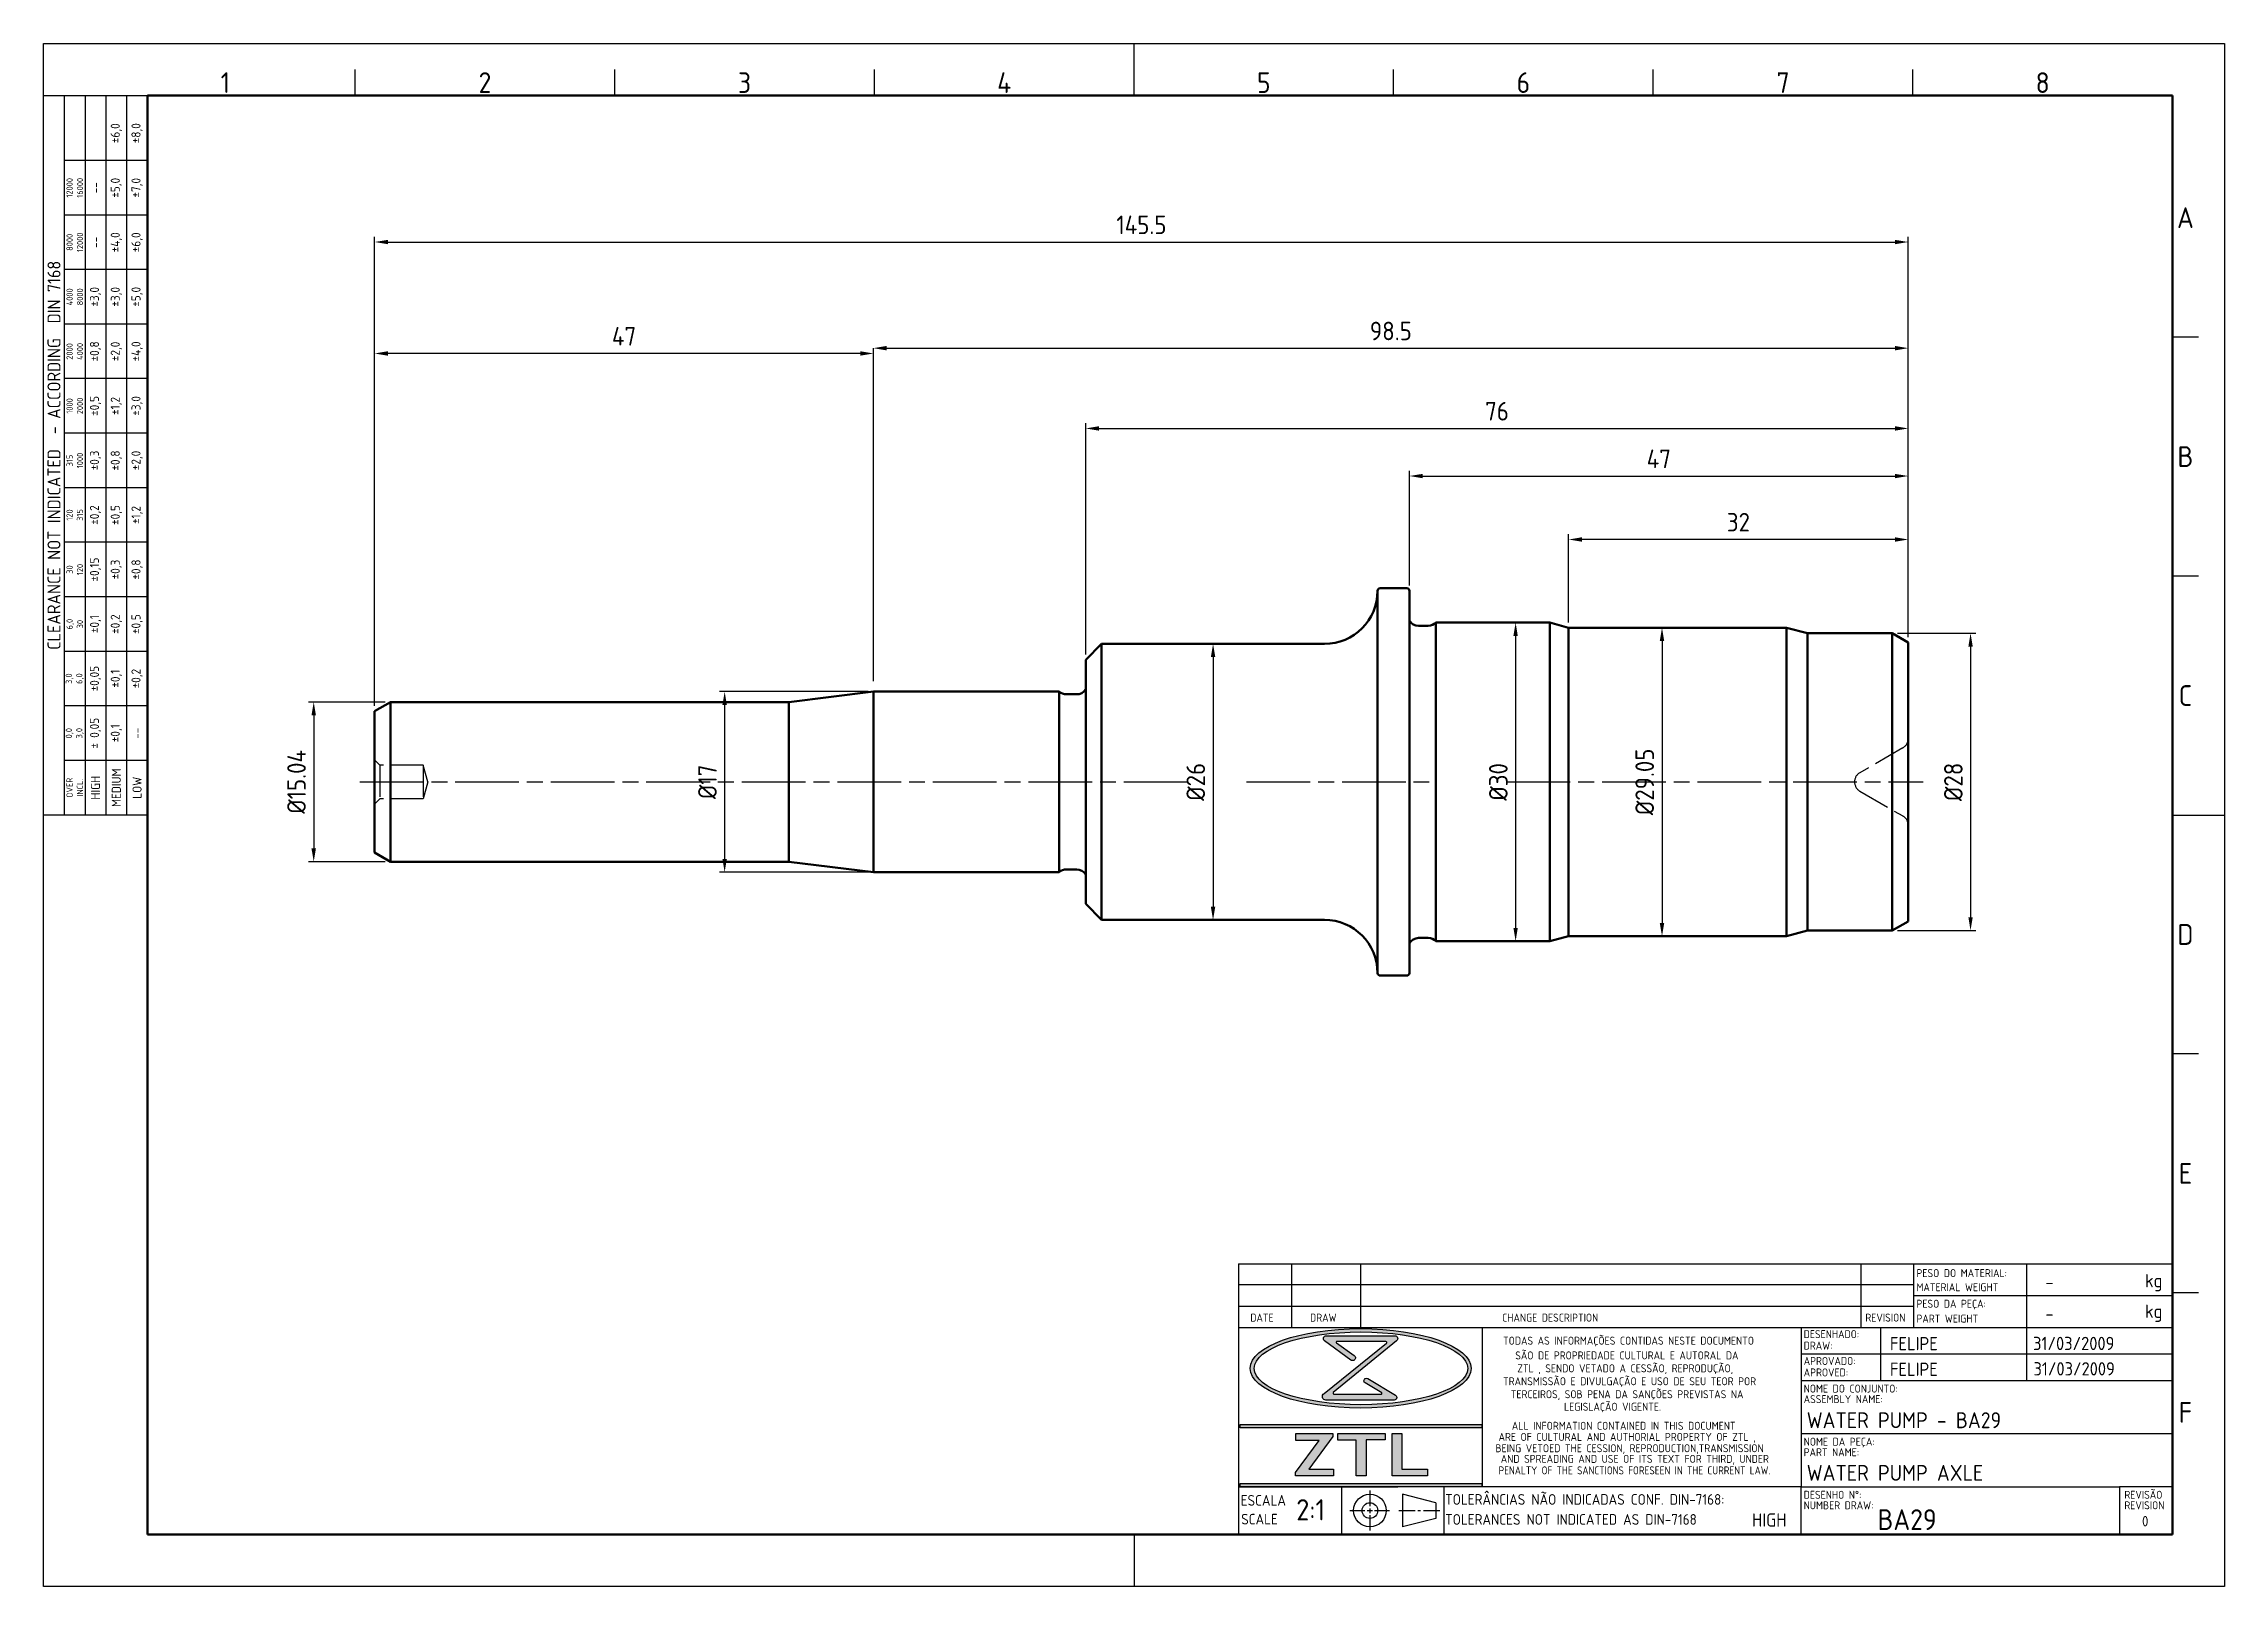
# Model space of a CAD drawing. Extents: x 0 to 205, y 0 to 145.
import ezdxf
from ezdxf.enums import TextEntityAlignment as Align

# ---------------------------------------------------------------- set-up
doc = ezdxf.new("R2010")
doc.units = 0
doc.header["$LTSCALE"] = 0.5
doc.linetypes.add('AM_ISO02W050', pattern=[7.5, 6, -1.5])
doc.linetypes.add('AM_ISO08W050', pattern=[18, 12, -1.5, 3, -1.5])
doc.layers.get('0').update_dxf_attribs({"linetype": 'CONTINUOUS'})
doc.layers.get('Defpoints').update_dxf_attribs({"linetype": 'CONTINUOUS'})
for name, color, linetype, lineweight in [('AM_0', 7, 'CONTINUOUS', 50), ('AM_3', 6, 'AM_ISO02W050', 25), ('AM_5', 3, 'CONTINUOUS', 25), ('AM_7', 4, 'AM_ISO08W050', 25), ('AM_8', 1, 'CONTINUOUS', 25), ('AM_BOR', 7, 'CONTINUOUS', 50)]:
    doc.layers.add(name, color=color, linetype=linetype, lineweight=lineweight)
doc.styles.add('ACISOTS', font='isocp.shx', dxfattribs={"height": 1})
doc.styles.get("Standard").update_dxf_attribs({"font": 'ISOCP.SHX'})
doc.dimstyles.new('AM_ISO', dxfattribs={"dimtxt": 3.5, "dimasz": 2.5, "dimexe": 1, "dimexo": 1, "dimgap": 1.5, "dimtad": 1, "dimdsep": 46, "dimtxsty": 'Standard', "dimcen": 0, "dimclrd": 256, "dimclre": 256, "dimclrt": 2, "dimadec": 0, "dimazin": 2, "dimtp": 0.1, "dimtm": 0.1, "dimtfac": 0.71, "dimtdec": 3, "dimtmove": 0, "dimatfit": 3, "dimfxl": 1, "dimlwd": -1, "dimlwe": -1, "dimarcsym": 0})

# ---------------------------------------------------------------- blocks, each defined once
blk = doc.blocks.new('A3 ZTL')
for p, q in [((19.57, 280.82), (19.57, 9.78)), ((401.17, 280.82), (19.57, 280.82)), ((401.17, 9.78), (401.17, 280.82)), ((19.57, 9.78), (401.17, 9.78))]:
    blk.add_line(p, q)
at = {"layer": 'AM_BOR', "color": 135, "lineweight": 25}
for p, q in [((0, 0), (0, 290.61)), ((0, 290.61), (410.96, 290.61)), ((205.48, 280.82), (205.48, 290.61)), ((410.96, 290.61), (410.96, 0)), ((58.71, 280.82), (58.71, 285.71)), ((107.63, 280.82), (107.63, 285.71)), ((156.56, 280.82), (156.56, 285.71)), ((254.4, 280.82), (254.4, 285.71)), ((303.33, 280.82), (303.33, 285.71)), ((352.25, 280.82), (352.25, 285.71)), ((3.91, 145.3), (3.91, 280.82)), ((7.83, 280.82), (7.83, 145.3)), ((11.74, 280.82), (11.74, 145.3)), ((15.66, 145.3), (15.66, 280.82)), ((19.57, 268.59), (3.91, 268.59)), ((19.57, 258.32), (3.91, 258.32)), ((19.57, 248.04), (3.91, 248.04)), ((19.57, 237.77), (3.91, 237.77)), ((406.07, 235.32), (401.17, 235.32)), ((19.57, 227.5), (3.91, 227.5)), ((19.57, 217.22), (3.91, 217.22)), ((19.57, 206.95), (3.91, 206.95)), ((19.57, 196.67), (3.91, 196.67)), ((406.07, 190.31), (401.17, 190.31)), ((19.57, 186.4), (3.91, 186.4)), ((19.57, 176.13), (3.91, 176.13)), ((19.57, 165.85), (3.91, 165.85)), ((19.57, 155.58), (3.91, 155.58)), ((401.17, 145.3), (410.96, 145.3)), ((406.07, 100.29), (401.17, 100.29)), ((406.07, 55.28), (401.17, 55.28)), ((205.48, 9.78), (205.48, 0)), ((410.96, 0), (0, 0))]:
    blk.add_line(p, q, dxfattribs=at)
blk.add_lwpolyline([(19.57, 145.3), (0, 145.3), (0, 280.82), (19.57, 280.82)], close=True, dxfattribs=at)
at = {"layer": 'AM_BOR', "color": 135, "lineweight": 25, "style": 'ACISOTS'}
for s, p in [('1', (34.25, 283.27)), ('2', (83.17, 283.27)), ('3', (132.09, 283.27)), ('4', (181.02, 283.27)), ('5', (229.94, 283.27)), ('6', (278.86, 283.27)), ('7', (327.79, 283.27)), ('8', (376.71, 283.27)), ('A', (403.62, 257.83)), ('B', (403.62, 212.82)), ('C', (403.62, 167.81)), ('D', (403.62, 122.8)), ('E', (403.62, 77.79)), ('F', (403.62, 32.78))]:
    blk.add_text(s, height=3.91, dxfattribs=at).set_placement(p, align=Align.MIDDLE)
at = {"layer": 'AM_BOR', "color": 135, "lineweight": 25, "attachment_point": 5, "rotation": 90}
for s, insert, char_height, width in [('±6,0', (13.7, 273.73), 1.712, 10.274), ('±8,0', (17.61, 273.73), 1.712, 10.274), ('12000\\P16000', (5.87, 263.45), 1.174, 10.274), ('--', (9.78, 263.45), 1.712, 10.274), ('±5,0', (13.7, 263.45), 1.712, 10.274), ('±7,0', (17.61, 263.45), 1.712, 10.274), ('8000\\P12000', (5.87, 253.18), 1.174, 10.274), ('±4,0', (13.7, 253.18), 1.712, 10.274), ('±6,0', (17.61, 253.18), 1.712, 10.274), ('--', (9.78, 253.18), 1.712, 10.274), ('{\\Fisocp.shx|c0;CLEARANCE NOT INDICATED  - ACCORDING  DIN 7168}', (1.96, 213.06), 2.4462, 135.5186), ('4000\\P8000', (5.87, 242.91), 1.174, 10.274), ('±3,0', (9.78, 242.91), 1.712, 10.274), ('±3,0', (13.7, 242.91), 1.712, 10.274), ('±5,0', (17.61, 242.91), 1.712, 10.274), ('±0,8', (9.78, 232.63), 1.712, 10.274), ('±2,0', (13.7, 232.63), 1.712, 10.274), ('±4,0', (17.61, 232.63), 1.712, 10.274), ('2000\\P4000', (5.87, 232.63), 1.174, 10.274), ('1000\\P2000', (5.87, 222.36), 1.174, 10.274), ('±0,5', (9.78, 222.36), 1.712, 10.274), ('±1,2', (13.7, 222.36), 1.712, 10.274), ('±3,0', (17.61, 222.36), 1.712, 10.274), ('±0,3', (9.78, 212.08), 1.712, 10.274), ('±0,8', (13.7, 212.08), 1.712, 10.274), ('±2,0', (17.61, 212.08), 1.712, 10.274), ('315\\P1000', (5.87, 212.08), 1.174, 10.274), ('120\\P315', (5.87, 201.81), 1.174, 10.274), ('±0,2', (9.78, 201.81), 1.712, 10.274), ('±0,5', (13.7, 201.81), 1.712, 10.274), ('±1,2', (17.61, 201.81), 1.712, 10.274), ('±0,15', (9.78, 191.54), 1.712, 10.274), ('±0,3', (13.7, 191.54), 1.712, 10.274), ('±0,8', (17.61, 191.54), 1.712, 10.274), ('30\\P120', (5.87, 191.54), 1.174, 10.274), ('6,0\\P30', (5.87, 181.26), 1.174, 10.274), ('±0,1', (9.78, 181.26), 1.712, 10.274), ('±0,2', (13.7, 181.26), 1.712, 10.274), ('±0,5', (17.61, 181.26), 1.712, 10.274), ('±0,05', (9.78, 170.99), 1.712, 10.274), ('±0,2', (17.61, 170.99), 1.712, 10.274), ('3,0\\P6,0', (5.87, 170.99), 1.174, 10.274), ('±0,1', (13.7, 170.99), 1.712, 10.274), ('0,0\\P3,0', (5.87, 160.71), 1.174, 10.274), ('± 0,05', (9.78, 160.71), 1.712, 10.274), ('\\pt4.69206;±0,1', (13.7, 160.71), 1.7123, 10.274), ('--', (17.61, 160.71), 1.712, 10.274), ('{\\Fisocp.shx|c0;OVER\\PINCL.}', (5.87, 150.44), 1.1742, 10.274), ('HIGH', (9.78, 150.44), 1.712, 10.274), ('MEDIUM', (13.7, 150.44), 1.712, 10.274), ('LOW', (17.61, 150.44), 1.712, 10.274)]:
    blk.add_mtext(s, dxfattribs=dict(at, insert=insert, char_height=char_height, width=width))
blk = doc.blocks.new('LEGENDAZTL')
at = {"layer": 'AM_8'}
h = blk.add_hatch(color=135, dxfattribs=at)
edge = h.paths.add_edge_path()
edge.add_ellipse((23.01, 31.29), major_axis=(20.82, 0), ratio=0.359907, start_angle=191.4592, end_angle=452.8175)
edge.add_ellipse((23.01, 31.29), major_axis=(20.82, 0), ratio=0.359907, start_angle=92.8175, end_angle=191.4592)
edge = h.paths.add_edge_path(flags=16)
edge.add_ellipse((23.07, 31.29), major_axis=(20.11, 0), ratio=0.340664, start_angle=93.067, end_angle=371.4592)
edge.add_ellipse((23.07, 31.29), major_axis=(20.11, 0), ratio=0.340664, start_angle=11.4592, end_angle=93.067)
h = blk.add_hatch(color=135, dxfattribs=at)
edge = h.paths.add_edge_path()
edge.add_line((27.86, 36.04), (16.14, 26.55))
edge.add_arc((16.46, 25.96), 0.662, 118.1409, 270)
edge.add_line((16.46, 25.3), (29.34, 25.3))
edge.add_arc((29.33, 25.79), 0.488, 271.9685, 418.9108)
edge.add_line((29.58, 26.21), (24.36, 29.35))
edge.add_arc((24.11, 28.95), 0.475, 58.6682, 238.8052)
edge.add_line((23.87, 28.54), (26.98, 26.65))
edge.add_arc((26.92, 26.56), 0.12, -90, 54.6545, ccw=False)
edge.add_line((26.92, 26.44), (17.93, 26.44))
edge.add_arc((17.96, 26.6), 0.167, 129.2364, 260.8226, ccw=False)
edge.add_line((17.86, 26.73), (29.79, 36.47))
edge.add_arc((29.47, 36.9), 0.529, 306.0702, 450)
edge.add_line((29.47, 37.43), (16.54, 37.43))
edge.add_arc((16.52, 36.92), 0.513, 87.7272, 233.7471)
edge.add_line((16.21, 36.5), (21.18, 32.86))
edge.add_arc((21.5, 33.28), 0.527, 232.4714, 414.7334)
edge.add_line((21.81, 33.71), (18.46, 36.07))
edge.add_arc((18.53, 36.2), 0.144, 90, 242.5235, ccw=False)
edge.add_line((18.53, 36.35), (27.78, 36.35))
edge.add_arc((27.75, 36.17), 0.176, -50.9964, 80.7655, ccw=False)
for points in [[(0.28, 20.1), (45.87, 20.1), (45.87, 20.7), (0.28, 20.7)], [(10.71, 11.65), (10.71, 11.05), (17.9, 11.05), (17.9, 12.32), (13.24, 12.32), (17.77, 18.44), (17.77, 19.04), (10.78, 19.04), (10.78, 17.71), (15.21, 17.71)], [(18.7, 17.78), (22.17, 17.78), (22.17, 11.05), (24.07, 11.05), (24.07, 17.84), (27.63, 17.84), (27.63, 19.04), (18.7, 19.04)], [(35.62, 11.02), (35.62, 12.32), (30.79, 12.32), (30.79, 19.04), (28.93, 19.04), (28.93, 11.02)], [(45.87, 9.6), (0.28, 9.6), (0.28, 9), (45.87, 9)]]:
    blk.add_hatch(color=135, dxfattribs=at).paths.add_polyline_path(points)
at = {"layer": 'AM_8', "color": 135}
for p, q in [((0, 51), (176, 51)), ((0, 51), (0, 0)), ((10, 51), (10, 39)), ((23, 51), (23, 39)), ((117.25, 51), (117.25, 39)), ((127.25, 39), (127.25, 51)), ((148.5, 51), (148.5, 45)), ((176, 0), (176, 51)), ((127.25, 47), (0, 47)), ((0, 43), (127.25, 43)), ((127.25, 45), (176, 45)), ((148.5, 45), (148.5, 39)), ((0, 39), (106, 39)), ((16.54, 37.43), (29.47, 37.43)), ((45.93, 39), (45.93, 9)), ((106, 39), (106, 20)), ((106, 39), (176, 39)), ((121, 39), (121, 29)), ((148.5, 39), (148.5, 29)), ((106, 34), (176, 34)), ((106, 29), (176, 29)), ((0.28, 20.1), (0.28, 20.7)), ((0.28, 20.7), (45.87, 20.7)), ((45.87, 20.7), (45.87, 20.1)), ((45.87, 20.1), (0.28, 20.1)), ((10.71, 11.65), (15.21, 17.71)), ((10.78, 17.71), (10.78, 19.04)), ((10.78, 19.04), (17.77, 19.04)), ((15.21, 17.71), (10.78, 17.71)), ((17.77, 18.44), (13.24, 12.32)), ((17.77, 19.04), (17.77, 18.44)), ((18.7, 17.78), (18.7, 19.04)), ((18.7, 19.04), (27.63, 19.04)), ((22.17, 17.78), (18.7, 17.78)), ((22.17, 11.05), (22.17, 17.78)), ((24.07, 17.84), (24.07, 11.05)), ((27.63, 17.84), (24.07, 17.84)), ((27.63, 19.04), (27.63, 17.84)), ((28.93, 11.02), (28.93, 19.04)), ((28.93, 19.04), (30.79, 19.04)), ((30.79, 19.04), (30.79, 12.32)), ((106, 20), (106, 9)), ((106, 19), (176, 19)), ((0, 9), (30, 9)), ((106, 9), (0, 9)), ((0.28, 9.6), (45.87, 9.6)), ((0.28, 9), (0.28, 9.6)), ((45.87, 9), (0.28, 9)), ((10.71, 11.05), (10.71, 11.65)), ((17.9, 11.05), (10.71, 11.05)), ((13.24, 12.32), (17.9, 12.32)), ((17.9, 12.32), (17.9, 11.05)), ((19.43, 9), (19.43, 0)), ((24.07, 11.05), (22.17, 11.05)), ((24.76, 8.28), (24.76, 5.31)), ((35.62, 11.02), (28.93, 11.02)), ((30.79, 12.32), (35.62, 12.32)), ((35.62, 12.32), (35.62, 11.02)), ((38.69, 9), (38.69, 0)), ((45.87, 9.6), (45.87, 9)), ((106, 0), (106, 9)), ((106, 9), (166, 9)), ((176, 9), (166, 9)), ((166, 9), (166, 0)), ((21, 4.5), (23.83, 4.5)), ((24.25, 4.5), (25.25, 4.5)), ((24.76, 4.9), (24.76, 4.01)), ((25.63, 4.5), (28.44, 4.5)), ((30.22, 4.5), (33.31, 4.5)), ((37.19, 5.98), (30.9, 7.58)), ((30.9, 7.58), (30.9, 1.42)), ((33.79, 4.5), (34.29, 4.5)), ((34.86, 4.5), (37.92, 4.5)), ((37.19, 5.98), (37.19, 3.02)), ((0, 0), (176, 0)), ((24.76, 3.61), (24.76, 0.72)), ((37.19, 3.02), (30.9, 1.42))]:
    blk.add_line(p, q, dxfattribs=at)
blk.add_lwpolyline([(16.54, 37.43), (29.47, 37.43, -0.726075), (29.79, 36.47), (17.86, 26.73, 0.646844), (17.93, 26.44), (26.92, 26.44, 0.730915), (26.98, 26.65), (23.87, 28.54, -1.001197), (24.36, 29.35), (29.58, 26.21, -0.746343), (29.34, 25.3), (16.46, 25.3, -0.780296), (16.14, 26.55), (27.86, 36.04, 0.647932), (27.78, 36.35), (18.53, 36.35, 0.78497), (18.46, 36.07), (21.81, 33.71, -1.019937), (21.18, 32.86), (16.21, 36.5, -0.740095), (16.54, 37.43, -0.257794)], format="xyb", dxfattribs=at)
for radius in [3.08, 1.48]:
    blk.add_circle((24.76, 4.5), radius, dxfattribs=at)
for centre, major_axis, ratio in [((23.01, 31.29), (-20.82, 0), 0.359907), ((23.07, 31.29), (-20.11, 0), 0.340664)]:
    blk.add_ellipse(centre, major_axis=major_axis, ratio=ratio, dxfattribs=at)
for s, height, p in [('PESO DO MATERIAL:', 1.5, (127.75, 48.48)), ('MATERIAL WEIGHT', 1.5, (127.75, 45.82)), ('kg', 2.5, (170.83, 46.56)), ('DATE', 1.5, (2.22, 40.09)), ('DRAW', 1.5, (13.48, 40.09)), ('CHANGE DESCRIPTION', 1.5, (49.68, 40.09)), ('REVISION', 1.5, (118.12, 40.09)), ('PESO DA PEÇA:', 1.5, (127.75, 42.71)), ('PART WEIGHT', 1.5, (127.75, 39.91)), ('kg', 2.5, (170.83, 40.79)), ('TODAS AS INFORMAÇÕES CONTIDAS NESTE DOCUMENTO', 1.5, (49.85, 35.75)), ('DESENHADO:', 1.5, (106.5, 36.98)), ('SÃO DE PROPRIEDADE CULTURAL E AUTORAL DA', 1.5, (52.14, 32.98)), ('APROVADO:', 1.5, (106.5, 31.93)), ('DRAW:', 1.5, (106.5, 34.82)), ('TRANSMISSÃO E DIVULGAÇÃO E USO DE SEU TEOR POR', 1.5, (49.85, 28.1)), ('ZTL , SENDO VETADO A CESSÃO, REPRODUÇÃO,', 1.5, (52.53, 30.54)), ('APROVED:', 1.5, (106.5, 29.77)), ('TERCEIROS, SOB PENA DA SANÇÕES PREVISTAS NA', 1.5, (51.3, 25.66)), ('LEGISLAÇÃO VIGENTE.', 1.5, (61.33, 23.31)), ('ASSEMBLY NAME:', 1.5, (106.5, 24.74)), ('NOME DO CONJUNTO:', 1.5, (106.5, 26.72)), ('ALL INFORMATION CONTAINED IN THIS DOCUMENT', 1.5, (51.5, 19.72)), ('BEING VETOED THE CESSION, REPRODUCTION,TRANSMISSION', 1.5, (48.41, 15.49)), ('ARE OF CULTURAL AND AUTHORIAL PROPERTY OF ZTL ,', 1.5, (49, 17.62)), ('NOME DA PEÇA:', 1.5, (106.5, 16.72)), ('AND SPREADING AND USE OF ITS TEXT FOR THIRD, UNDER', 1.5, (49.42, 13.49)), ('PART NAME:', 1.5, (106.5, 14.74)), ('TOLERÂNCIAS NÃO INDICADAS CONF. DIN-7168:', 2, (38.94, 5.6)), ('DESENHO N%%d:', 1.5, (106.5, 6.72)), ('REVISÃO', 1.5, (166.93, 6.72)), ('ESCALA', 2, (0.41, 5.42)), ('NUMBER DRAW:', 1.5, (106.5, 4.74)), ('REVISION', 1.5, (166.93, 4.74)), ('SCALE', 2, (0.5, 1.88)), ('TOLERANCES NOT INDICATED AS DIN-7168', 2, (38.94, 1.83))]:
    blk.add_text(s, height=height, dxfattribs=at).set_placement(p)
at = {"layer": 'AM_8', "color": 135, "width": 0.95}
blk.add_text('PENALTY OF THE SANCTIONS FORESEEN IN THE CURRENT LAW.', height=1.5, dxfattribs=at).set_placement((48.99, 11.32))
at = {"layer": 'AM_8', "color": 135}
for tag, p in [('PESO1', (152.06, 47.53)), ('PESO', (152.06, 41.58))]:
    blk.add_attdef(tag, text='', height=2.5, dxfattribs=at).set_placement(p, align=Align.MIDDLE_LEFT)
for tag, p, height in [('DESN.', (122.75, 34.7), 2.5), ('DATADES', (149.73, 34.73), 2.5), ('APROV', (122.75, 29.87), 2.5), ('DATAAPROV', (149.81, 29.95), 2.5), ('CONJUNTO', (107.07, 20.02), 3), ('PEÇA', (107.07, 10.1), 3), ('NºDESENHO', (120.41, 0.84), 3.91)]:
    blk.add_attdef(tag, p, '', height=height, dxfattribs=at)
at = {"layer": 'AM_8', "color": 135, "style": 'ACISOTS'}
for tag, p, height in [('GEN-TITLE-SCA{12.7}', (10.88, 2.64), 4), ('GEN-TITLE-DWG{30.6}', (92.5, -2.65), 2)]:
    blk.add_attdef(tag, p, '', height=height, dxfattribs=at)
at = {"layer": 'AM_8', "color": 135}
for tag, height, p in [('TOL.N.IND', 2.5, (100.02, 2.72)), ('REV.', 1.96, (170.86, 2.49))]:
    blk.add_attdef(tag, text='', height=height, dxfattribs=at).set_placement(p, align=Align.MIDDLE_CENTER)
blk = doc.blocks.new('*D70')
at = {"layer": 'AM_5'}
for p, q in [((31.19, 82.92), (31.19, 116.62)), ((76.94, 116.12), (32.44, 116.12)), ((78.19, 85.27), (78.19, 116.62))]:
    blk.add_line(p, q, dxfattribs=at)
for points in [[(32.44, 116.33), (32.44, 115.91), (31.19, 116.12)], [(76.94, 116.33), (76.94, 115.91), (78.19, 116.12)]]:
    blk.add_solid(points, dxfattribs=at)
at = {"layer": 'Defpoints', "color": 0}
for p in [(31.19, 116.12), (78.19, 84.77), (31.19, 82.42)]:
    blk.add_point(p, dxfattribs=at)
at = {"layer": 'AM_5', "color": 3, "insert": (54.69, 117.74), "char_height": 1.75, "attachment_point": 5}
blk.add_mtext('47', dxfattribs=at)
blk = doc.blocks.new('*D71')
at = {"layer": 'AM_5'}
for p, q in [((98.19, 87.77), (98.19, 109.56)), ((99.44, 109.06), (174.44, 109.06)), ((175.69, 89.4), (175.69, 109.56))]:
    blk.add_line(p, q, dxfattribs=at)
for points in [[(99.44, 109.27), (99.44, 108.85), (98.19, 109.06)], [(174.44, 109.27), (174.44, 108.85), (175.69, 109.06)]]:
    blk.add_solid(points, dxfattribs=at)
at = {"layer": 'Defpoints', "color": 0}
for p in [(175.69, 109.06), (175.69, 88.9), (98.19, 87.27)]:
    blk.add_point(p, dxfattribs=at)
at = {"layer": 'AM_5', "color": 3, "insert": (136.94, 110.68), "char_height": 1.75, "attachment_point": 5}
blk.add_mtext('76', dxfattribs=at)
blk = doc.blocks.new('*D72')
at = {"layer": 'AM_5'}
for p, q in [((128.69, 94.27), (128.69, 105.08)), ((175.69, 89.4), (175.69, 105.08)), ((129.94, 104.58), (174.44, 104.58))]:
    blk.add_line(p, q, dxfattribs=at)
for points in [[(129.94, 104.78), (129.94, 104.37), (128.69, 104.58)], [(174.44, 104.78), (174.44, 104.37), (175.69, 104.58)]]:
    blk.add_solid(points, dxfattribs=at)
at = {"layer": 'Defpoints', "color": 0}
for p in [(175.69, 104.58), (128.69, 93.77), (175.69, 88.9)]:
    blk.add_point(p, dxfattribs=at)
at = {"layer": 'AM_5', "color": 3, "insert": (152.19, 106.2), "char_height": 1.75, "attachment_point": 5}
blk.add_mtext('47', dxfattribs=at)
blk = doc.blocks.new('*D73')
at = {"layer": 'AM_5'}
for p, q in [((143.69, 90.79), (143.69, 99.1)), ((175.69, 89.4), (175.69, 99.1)), ((174.44, 98.6), (144.94, 98.6))]:
    blk.add_line(p, q, dxfattribs=at)
for points in [[(144.94, 98.81), (144.94, 98.39), (143.69, 98.6)], [(174.44, 98.81), (174.44, 98.39), (175.69, 98.6)]]:
    blk.add_solid(points, dxfattribs=at)
at = {"layer": 'Defpoints', "color": 0}
for p in [(143.69, 98.6), (143.69, 90.29), (175.69, 88.9)]:
    blk.add_point(p, dxfattribs=at)
at = {"layer": 'AM_5', "color": 3, "insert": (159.69, 100.23), "char_height": 1.75, "attachment_point": 5}
blk.add_mtext('32', dxfattribs=at)
blk = doc.blocks.new('*D74')
at = {"layer": 'AM_5'}
blk.add_line((138.7, 89.52), (138.7, 62.02), dxfattribs=at)
for points in [[(138.49, 89.52), (138.9, 89.52), (138.7, 90.77)], [(138.49, 62.02), (138.9, 62.02), (138.7, 60.77)]]:
    blk.add_solid(points, dxfattribs=at)
at = {"layer": 'Defpoints', "color": 0}
for p in [(138.7, 90.77), (138.7, 60.77), (138.7, 60.77)]:
    blk.add_point(p, dxfattribs=at)
at = {"layer": 'AM_5', "color": 3, "insert": (137.07, 75.77), "char_height": 1.75, "attachment_point": 5, "rotation": 90}
blk.add_mtext('%%C30', dxfattribs=at)
blk = doc.blocks.new('*D75')
at = {"layer": 'AM_5'}
blk.add_line((110.19, 87.52), (110.19, 64.02), dxfattribs=at)
for points in [[(109.98, 87.52), (110.4, 87.52), (110.19, 88.77)], [(109.98, 64.02), (110.4, 64.02), (110.19, 62.77)]]:
    blk.add_solid(points, dxfattribs=at)
at = {"layer": 'Defpoints', "color": 0}
for p in [(110.19, 88.77), (110.19, 62.77), (110.19, 62.77)]:
    blk.add_point(p, dxfattribs=at)
at = {"layer": 'AM_5', "color": 3, "insert": (108.56, 75.77), "char_height": 1.75, "attachment_point": 5, "rotation": 90}
blk.add_mtext('%%C26', dxfattribs=at)
blk = doc.blocks.new('*D76')
at = {"layer": 'AM_5'}
for p, q in [((77.69, 84.27), (63.67, 84.27)), ((64.17, 83.02), (64.17, 68.52)), ((77.69, 67.27), (63.67, 67.27))]:
    blk.add_line(p, q, dxfattribs=at)
for points in [[(63.96, 83.02), (64.38, 83.02), (64.17, 84.27)], [(63.96, 68.52), (64.38, 68.52), (64.17, 67.27)]]:
    blk.add_solid(points, dxfattribs=at)
at = {"layer": 'Defpoints', "color": 0}
for p in [(78.19, 84.27), (64.17, 67.27), (78.19, 67.27)]:
    blk.add_point(p, dxfattribs=at)
at = {"layer": 'AM_5', "color": 3, "insert": (62.55, 75.77), "char_height": 1.75, "attachment_point": 5, "rotation": 90}
blk.add_mtext('%%C17', dxfattribs=at)
blk = doc.blocks.new('*D77')
at = {"layer": 'AM_5'}
for p, q in [((32.19, 83.29), (24.95, 83.29)), ((25.45, 82.04), (25.45, 69.5)), ((32.19, 68.25), (24.95, 68.25))]:
    blk.add_line(p, q, dxfattribs=at)
for points in [[(25.24, 82.04), (25.66, 82.04), (25.45, 83.29)], [(25.24, 69.5), (25.66, 69.5), (25.45, 68.25)]]:
    blk.add_solid(points, dxfattribs=at)
at = {"layer": 'Defpoints', "color": 0}
for p in [(32.69, 83.29), (25.45, 68.25), (32.69, 68.25)]:
    blk.add_point(p, dxfattribs=at)
at = {"layer": 'AM_5', "color": 3, "insert": (23.83, 75.77), "char_height": 1.75, "attachment_point": 5, "rotation": 90}
blk.add_mtext('%%C15.04', dxfattribs=at)
blk = doc.blocks.new('*D78')
at = {"layer": 'AM_5'}
for p, q in [((163.73, 90.29), (151.99, 90.29)), ((152.49, 89.04), (152.49, 62.49)), ((163.73, 61.24), (151.99, 61.24))]:
    blk.add_line(p, q, dxfattribs=at)
for points in [[(152.28, 89.04), (152.7, 89.04), (152.49, 90.29)], [(152.28, 62.49), (152.7, 62.49), (152.49, 61.24)]]:
    blk.add_solid(points, dxfattribs=at)
at = {"layer": 'Defpoints', "color": 0}
for p in [(164.23, 90.29), (152.49, 61.24), (164.23, 61.24)]:
    blk.add_point(p, dxfattribs=at)
at = {"layer": 'AM_5', "color": 3, "insert": (150.86, 75.77), "char_height": 1.75, "attachment_point": 5, "rotation": 90}
blk.add_mtext('%%C29.05', dxfattribs=at)
blk = doc.blocks.new('*D79')
at = {"layer": 'AM_5'}
for p, q in [((31.19, 82.92), (31.19, 127.12)), ((32.44, 126.62), (174.44, 126.62)), ((175.69, 89.4), (175.69, 127.12)), ((174.69, 89.77), (182.06, 89.77)), ((181.56, 88.52), (181.56, 63.02)), ((174.69, 61.77), (182.06, 61.77))]:
    blk.add_line(p, q, dxfattribs=at)
for points in [[(32.44, 126.82), (32.44, 126.41), (31.19, 126.62)], [(174.44, 126.82), (174.44, 126.41), (175.69, 126.62)], [(181.36, 88.52), (181.77, 88.52), (181.56, 89.77)], [(181.36, 63.02), (181.77, 63.02), (181.56, 61.77)]]:
    blk.add_solid(points, dxfattribs=at)
at = {"layer": 'Defpoints', "color": 0}
for p in [(175.69, 126.62), (174.19, 89.77), (175.69, 88.9), (31.19, 82.42), (174.19, 61.77), (181.56, 61.77)]:
    blk.add_point(p, dxfattribs=at)
at = {"layer": 'AM_5', "color": 3, "insert": (103.44, 128.24), "char_height": 1.75, "attachment_point": 5}
blk.add_mtext('145.5', dxfattribs=at)
at = {"layer": 'AM_5', "color": 3, "insert": (179.94, 75.77), "char_height": 1.75, "attachment_point": 5, "rotation": 90}
blk.add_mtext('%%C28', dxfattribs=at)
blk = doc.blocks.new('*D80')
at = {"layer": 'AM_5'}
for p, q in [((79.44, 116.62), (174.44, 116.62)), ((175.69, 108.76), (175.69, 117.12))]:
    blk.add_line(p, q, dxfattribs=at)
for points in [[(79.44, 116.83), (79.44, 116.41), (78.19, 116.62)], [(174.44, 116.83), (174.44, 116.41), (175.69, 116.62)]]:
    blk.add_solid(points, dxfattribs=at)
at = {"layer": 'Defpoints', "color": 0}
for p in [(78.19, 116.62), (175.69, 116.62), (175.69, 108.26)]:
    blk.add_point(p, dxfattribs=at)
at = {"layer": 'AM_5', "color": 3, "insert": (126.94, 118.24), "char_height": 1.75, "attachment_point": 5}
blk.add_mtext('98.5', dxfattribs=at)

msp = doc.modelspace()

# ---------------------------------------------------------------- hatches: boundary and pattern name
at = {"layer": 'AM_3'}
h = msp.add_hatch(dxfattribs=at)
h.set_pattern_fill('ANSI31', color=256, scale=15, style=0)
h.paths.add_polyline_path([(78.28, 102.97), (76.72, 102.97), (76.72, 95.97), (83.47, 95.97), (83.47, 99.97, -0.267949)])
h.paths.add_polyline_path([(83.47, 63.97), (76.72, 63.97), (76.72, 56.97), (78.28, 56.97, -0.267949), (83.47, 59.97)])
h = msp.add_hatch(dxfattribs=at)
h.set_pattern_fill('ANSI31', color=256, scale=15, style=0)
h.paths.add_polyline_path([(86.47, 95.97), (90.22, 99.72), (90.22, 102.97), (88.67, 102.97, -0.267949), (83.47, 99.97), (83.47, 95.97)])
h.paths.add_polyline_path([(90.22, 56.97), (90.22, 60.22), (86.47, 63.97), (83.47, 63.97), (83.47, 59.97, -0.267949), (88.67, 56.97)])

# ---------------------------------------------------------------- linework, layer by layer
at = {"layer": 'AM_0'}
for p, q in [((125.69, 93.77), (125.69, 93.77)), ((125.69, 93.77), (125.69, 57.77)), ((125.94, 94.02), (128.44, 94.02)), ((128.69, 93.77), (128.69, 90.97)), ((128.69, 60.57), (128.69, 90.97)), ((129.55, 90.47), (130.47, 90.47)), ((141.92, 90.77), (131.19, 90.77)), ((131.19, 90.77), (131.19, 60.77)), ((143.69, 90.29), (141.92, 90.77)), ((141.92, 60.77), (141.92, 90.77)), ((98.19, 87.27), (99.69, 88.77)), ((99.69, 88.77), (120.69, 88.77)), ((99.69, 88.77), (99.69, 62.77)), ((164.23, 90.29), (143.69, 90.29)), ((143.69, 90.29), (143.69, 61.24)), ((166.19, 89.77), (164.23, 90.29)), ((164.23, 61.24), (164.23, 90.29)), ((166.19, 89.77), (174.19, 89.77)), ((166.19, 89.77), (166.19, 61.77)), ((174.19, 89.77), (175.69, 88.9)), ((174.19, 61.77), (174.19, 89.77)), ((175.69, 88.9), (175.69, 75.77)), ((98.19, 64.27), (98.19, 87.27)), ((78.19, 84.27), (70.21, 83.29)), ((95.69, 84.27), (78.19, 84.27)), ((78.19, 84.27), (78.19, 67.27)), ((95.69, 84.27), (95.69, 67.27)), ((32.69, 83.29), (31.19, 82.42)), ((31.19, 69.11), (31.19, 82.42)), ((32.69, 83.29), (70.21, 83.29)), ((32.69, 83.29), (32.69, 68.25)), ((70.21, 83.29), (70.21, 68.25)), ((96.37, 84.02), (97.34, 84.02)), ((175.69, 62.63), (175.69, 75.77)), ((32.69, 68.25), (31.19, 69.11)), ((32.69, 68.25), (70.21, 68.25)), ((78.19, 67.27), (70.21, 68.25)), ((95.69, 67.27), (78.19, 67.27)), ((96.37, 67.52), (97.34, 67.52)), ((98.19, 64.27), (99.69, 62.77)), ((99.69, 62.77), (120.69, 62.77)), ((166.19, 61.77), (164.23, 61.24)), ((166.19, 61.77), (174.19, 61.77)), ((174.19, 61.77), (175.69, 62.63)), ((128.69, 57.77), (128.69, 60.57)), ((129.55, 61.07), (130.47, 61.07)), ((141.92, 60.77), (131.19, 60.77)), ((143.69, 61.24), (141.92, 60.77)), ((164.23, 61.24), (143.69, 61.24)), ((125.69, 57.77), (125.69, 57.77)), ((125.94, 57.52), (128.44, 57.52))]:
    msp.add_line(p, q, dxfattribs=at)
for centre, radius, start, end in [((120.69, 93.77), 5, 270, 0), ((125.94, 93.77), 0.25, 90, 180), ((128.44, 93.77), 0.25, 0, 90), ((129.55, 91.47), 1, 210, 270), ((130.47, 91.47), 1, 270, 315.573), ((96.35, 85.02), 1, 228.5781, 270.9638), ((97.35, 85.02), 1, 269.0362, 326.6427), ((96.35, 66.52), 1, 89.0362, 131.4219), ((97.35, 66.52), 1, 33.3573, 90.9638), ((120.69, 57.77), 5, 360, 90), ((129.55, 60.07), 1, 90, 150), ((130.47, 60.07), 1, 44.427, 90), ((125.94, 57.77), 0.25, 180, 270), ((128.44, 57.77), 0.25, 270, 0)]:
    msp.add_arc(centre, radius, start, end, dxfattribs=at)
at = {"layer": 'AM_3'}
for p, q in [((175.19, 78.98), (171.13, 76.63)), ((31.69, 77.36), (31.19, 77.86)), ((35.76, 77.36), (31.69, 77.36)), ((31.69, 77.36), (31.69, 74.18)), ((36.19, 75.77), (35.76, 77.36)), ((35.76, 77.36), (35.76, 74.18)), ((31.69, 74.18), (31.19, 73.68)), ((35.76, 74.18), (31.69, 74.18)), ((36.19, 75.77), (35.76, 74.18)), ((171.13, 74.9), (175.19, 72.56))]:
    msp.add_line(p, q, dxfattribs=at)
for centre, start, end in [((174.69, 79.85), 300, 0), ((171.63, 75.77), 120, 240), ((174.69, 71.69), 0, 60)]:
    msp.add_arc(centre, 1, start, end, dxfattribs=at)
at = {"layer": 'AM_7'}
for p, q in [((29.79, 75.77), (108.22, 75.77)), ((113.34, 75.77), (130.56, 75.77)), ((137.84, 75.77), (177.09, 75.77))]:
    msp.add_line(p, q, dxfattribs=at)

# ---------------------------------------------------------------- block references
at = {"layer": 'AM_0', "lineweight": 0, "xscale": 0.5, "yscale": 0.5, "zscale": 0.5}
msp.add_blockref('A3 ZTL', (0, 0), dxfattribs=at)
msp.add_blockref('LEGENDAZTL', (112.59, 4.89), dxfattribs=at).add_auto_attribs({'GEN-TITLE-SCA{12.7}': '2:1', 'DATAAPROV': '31/03/2009', 'DATADES': '31/03/2009', 'APROV': 'FELIPE', 'PESO1': '-', 'PEÇA': 'WATER PUMP AXLE', 'CONJUNTO': 'WATER PUMP - BA29', 'NºDESENHO': 'BA29', 'REV.': '0', 'TOL.N.IND': 'HIGH', 'DESN.': 'FELIPE', 'PESO': '-'})

# ---------------------------------------------------------------- dimensions: what is measured, and where the dimension line sits
at = {"layer": 'AM_5'}
for base, p1, p2, text, picture, middle in [((181.56, 61.77), (174.19, 89.77), (174.19, 61.77), '%%C28', '*D79', (179.94, 75.77)), ((138.7, 60.77), (138.7, 90.77), (138.7, 60.77), '%%C30', '*D74', (137.07, 75.77)), ((110.19, 62.77), (110.19, 88.77), (110.19, 62.77), '%%C26', '*D75', (108.56, 75.77)), ((152.49, 61.24), (164.23, 90.29), (164.23, 61.24), '%%C29.05', '*D78', (150.86, 75.77)), ((64.17, 67.27), (78.19, 84.27), (78.19, 67.27), '%%C17', '*D76', (62.55, 75.77)), ((25.45, 68.25), (32.69, 83.29), (32.69, 68.25), '%%C15.04', '*D77', (23.83, 75.77))]:
    dim = msp.add_linear_dim(base=base, p1=p1, p2=p2, angle=90, text=text, dimstyle='AM_ISO', override={"dimscale": 0.5, "dimdec": 0, "dimlfac": 0.4, "dimclrt": 3, "dimadec": 2, "dimtp": 0, "dimtm": 0.3, "dimtdec": 0}, dxfattribs=at)
    dim.commit()
    dim.dimension.update_dxf_attribs({"geometry": picture, "text_midpoint": middle})
for base, p1, p2, text, picture, middle in [((175.69, 126.62), (31.19, 82.42), (175.69, 88.9), '145.5', '*D79', (103.44, 128.24)), ((175.69, 116.62), (78.19, 116.62), (175.69, 108.26), '98.5', '*D80', (126.94, 118.24)), ((31.19, 116.12), (78.19, 84.77), (31.19, 82.42), '47', '*D70', (54.69, 117.74)), ((175.69, 109.06), (98.19, 87.27), (175.69, 88.9), '76', '*D71', (136.94, 110.68)), ((175.69, 104.58), (128.69, 93.77), (175.69, 88.9), '47', '*D72', (152.19, 106.2)), ((143.69, 98.6), (175.69, 88.9), (143.69, 90.29), '32', '*D73', (159.69, 100.23))]:
    dim = msp.add_linear_dim(base=base, p1=p1, p2=p2, text=text, dimstyle='AM_ISO', override={"dimscale": 0.5, "dimdec": 0, "dimlfac": 0.4, "dimclrt": 3, "dimadec": 2, "dimtp": 0, "dimtm": 0.3, "dimtdec": 0}, dxfattribs=at)
    dim.commit()
    dim.dimension.update_dxf_attribs({"geometry": picture, "text_midpoint": middle})

doc.saveas('drawing.dxf')
